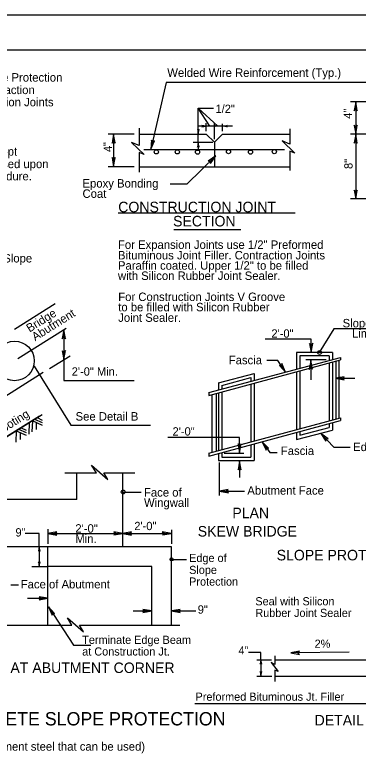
# Model space of a CAD drawing. Extents: x 499999.87 to 500002.82, y 499999.96 to 500001.79.
# Drawn here: x 500000.68 to 500001.087, y 500000.918 to 500001.792 of the extents above; entities that cross this region are included whole.
import ezdxf

# ---------------------------------------------------------------- set-up
doc = ezdxf.new("R2010")
doc.units = 0
doc.layers.add('1', color=7, linetype='Continuous')
doc.layers.add('17', color=7, linetype='Continuous')

msp = doc.modelspace()

# ---------------------------------------------------------------- linework, layer by layer
at = {"layer": '1'}
for p, q in [((499999.86647, 500001.79167), (500002.8248, 500001.79167)), ((500000.03314, 500001.75), (500002.78314, 500001.75)), ((500000.85925, 500001.71161), (500000.84121, 500001.63287)), ((500001.10039, 500001.71161), (500000.85925, 500001.71161)), ((500001.10794, 500001.68865), (500001.07743, 500001.68865)), ((500001.08399, 500001.68865), (500001.08399, 500001.65059)), ((500000.92028, 500001.65978), (500000.89731, 500001.6811)), ((500000.89731, 500001.6811), (500000.91535, 500001.6811)), ((500000.91109, 500001.65978), (500000.89731, 500001.6811)), ((500000.89731, 500001.65059), (500000.89731, 500001.6811)), ((500000.82743, 500001.65748), (500000.82743, 500001.63714)), ((500000.90682, 500001.6601), (500000.89797, 500001.6601)), ((500000.90682, 500001.65387), (500000.90682, 500001.66339)), ((500000.92618, 500001.6601), (500000.90682, 500001.6601)), ((500000.91667, 500001.64469), (500000.91667, 500001.66306)), ((500000.92618, 500001.65387), (500000.92618, 500001.66273)), ((500000.93799, 500001.6601), (500000.92618, 500001.6601)), ((500000.82119, 500001.65026), (500000.79068, 500001.65026)), ((500000.79692, 500001.65026), (500000.79692, 500001.61188)), ((500000.82743, 500001.65059), (500000.90682, 500001.65059)), ((500000.89731, 500001.64042), (500000.89731, 500001.65059)), ((500000.91667, 500001.64108), (500000.90682, 500001.65059)), ((500000.91667, 500001.64108), (500000.90682, 500001.65059)), ((500000.91667, 500001.64108), (500000.92618, 500001.65059)), ((500000.91667, 500001.64108), (500000.92618, 500001.65059)), ((500000.92618, 500001.65059), (500001.00591, 500001.65059)), ((500001.00591, 500001.65682), (500001.00591, 500001.63878)), ((500001.10794, 500001.65059), (500001.07743, 500001.65059)), ((500001.08399, 500001.65059), (500001.08399, 500001.57382)), ((500000.91437, 500001.64075), (500000.8914, 500001.64075)), ((500000.89731, 500001.64042), (500000.89731, 500001.63156)), ((500000.91667, 500001.64108), (500000.91667, 500001.61188)), ((500000.83268, 500001.63222), (500000.99934, 500001.63222)), ((500000.82743, 500001.62894), (500000.82743, 500001.60564)), ((500000.91798, 500001.62467), (500000.88386, 500001.59121)), ((500001.00591, 500001.63025), (500001.00591, 500001.60728)), ((500000.82119, 500001.61188), (500000.79068, 500001.61188)), ((500000.82743, 500001.61188), (500001.00591, 500001.61188)), ((500000.88386, 500001.59121), (500000.86385, 500001.59121)), ((500001.14698, 500001.57382), (500001.07743, 500001.57382)), ((500000.80238, 500001.55749), (500001.01224, 500001.55749)), ((500000.86844, 500001.53752), (500000.94756, 500001.53752)), ((500000.67979, 500001.41995), (500000.72769, 500001.45013)), ((500000.68373, 500001.38517), (500000.74081, 500001.42093)), ((500000.73819, 500001.41929), (500000.73819, 500001.35892)), ((500001.05774, 500001.42028), (500001.04035, 500001.39239)), ((500001.18373, 500001.42028), (500001.05774, 500001.42028)), ((500001.03084, 500001.40814), (500000.97638, 500001.40814)), ((500001.03084, 500001.39239), (500001.03084, 500001.40814)), ((500000.72113, 500001.37336), (500000.74541, 500001.38845)), ((500001.0561, 500001.39239), (500001.01378, 500001.39239)), ((500001.01378, 500001.39239), (500001.01378, 500001.3727)), ((500001.05217, 500001.38845), (500001.01772, 500001.38845)), ((500001.01772, 500001.38845), (500001.01772, 500001.37369)), ((500001.05217, 500001.38845), (500001.05217, 500001.38287)), ((500001.0561, 500001.39239), (500001.0561, 500001.38386)), ((500000.90978, 500001.34482), (500001.06594, 500001.38648)), ((500000.90978, 500001.34154), (500001.06594, 500001.38353)), ((500000.99147, 500001.38287), (500000.97867, 500001.38287)), ((500001.00066, 500001.36909), (500000.99147, 500001.38287)), ((500001.04888, 500001.38353), (500001.02461, 500001.38353)), ((500001.03051, 500001.38287), (500001.03051, 500001.35991)), ((500001.05217, 500001.37959), (500001.05217, 500001.31102)), ((500001.0561, 500001.38091), (500001.0561, 500001.31201)), ((500001.06004, 500001.38189), (500001.06004, 500001.31332)), ((500001.06365, 500001.38287), (500001.06365, 500001.3143)), ((500001.06594, 500001.38648), (500001.06594, 500001.38353)), ((500000.70276, 500001.37598), (500000.74639, 500001.30643)), ((500001.01378, 500001.36942), (500001.01378, 500001.30085)), ((500001.01772, 500001.37041), (500001.01772, 500001.30184)), ((500000.65223, 500001.33038), (500000.71358, 500001.36877)), ((500000.92126, 500001.3563), (500000.96358, 500001.36745)), ((500000.9252, 500001.35335), (500000.95965, 500001.36253)), ((500000.95965, 500001.36253), (500000.95965, 500001.35827)), ((500000.96358, 500001.36745), (500000.96358, 500001.35925)), ((500001.05971, 500001.36188), (500001.08268, 500001.36188)), ((500000.73819, 500001.35892), (500000.82119, 500001.35892)), ((500000.92126, 500001.3563), (500000.92126, 500001.34777)), ((500000.9252, 500001.35335), (500000.9252, 500001.34875)), ((500000.95965, 500001.35499), (500000.95965, 500001.28642)), ((500000.96358, 500001.35597), (500000.96358, 500001.2874)), ((500000.90978, 500001.34482), (500000.90978, 500001.34154)), ((500000.91831, 500001.34383), (500000.91831, 500001.27526)), ((500000.92126, 500001.34449), (500000.92126, 500001.27592)), ((500000.9252, 500001.3458), (500000.9252, 500001.2769)), ((500000.91339, 500001.34252), (500000.91339, 500001.27395)), ((500000.65223, 500001.2815), (500000.71227, 500001.3189)), ((500000.70932, 500001.31693), (500000.69029, 500001.30512)), ((500000.69685, 500001.30938), (500000.69652, 500001.2956)), ((500000.70079, 500001.31135), (500000.70013, 500001.29823)), ((500000.70046, 500001.31168), (500000.71227, 500001.30643)), ((500000.70341, 500001.31332), (500000.71227, 500001.30938)), ((500000.70538, 500001.30906), (500000.70538, 500001.30118)), ((500000.70636, 500001.31529), (500000.71227, 500001.31234)), ((500000.90978, 500001.27297), (500001.06594, 500001.31496)), ((500000.90978, 500001.26969), (500001.06594, 500001.31168)), ((500001.05217, 500001.30807), (500001.05217, 500001.30348)), ((500001.0561, 500001.30906), (500001.0561, 500001.30052)), ((500001.06594, 500001.31496), (500001.06594, 500001.31168)), ((500000.69029, 500001.30512), (500000.67126, 500001.29331)), ((500000.68143, 500001.29954), (500000.6811, 500001.28609)), ((500000.68143, 500001.29954), (500000.69324, 500001.29462)), ((500000.68438, 500001.30151), (500000.69324, 500001.29757)), ((500000.68734, 500001.30315), (500000.69324, 500001.30052)), ((500000.71227, 500001.30643), (500000.71227, 500001.30643)), ((500000.74639, 500001.30643), (500000.84055, 500001.30643)), ((500001.01378, 500001.28937), (500001.0561, 500001.30052)), ((500001.01772, 500001.29429), (500001.05217, 500001.30348)), ((500000.68635, 500001.29724), (500000.68635, 500001.28937)), ((500000.69324, 500001.29429), (500000.69324, 500001.29429)), ((500000.94619, 500001.29167), (500000.86122, 500001.29167)), ((500000.94619, 500001.27329), (500000.94619, 500001.29167)), ((500001.01378, 500001.29757), (500001.01378, 500001.28937)), ((500001.01772, 500001.29856), (500001.01772, 500001.29429)), ((500001.04232, 500001.29659), (500001.05774, 500001.28018)), ((500000.95965, 500001.28314), (500000.95965, 500001.26837)), ((500000.96358, 500001.28412), (500000.96358, 500001.26444)), ((500000.9731, 500001.28642), (500000.98196, 500001.27395)), ((500000.9252, 500001.27395), (500000.9252, 500001.26837)), ((500000.92815, 500001.27329), (500000.95144, 500001.27329)), ((500000.98196, 500001.27395), (500000.99081, 500001.27395)), ((500001.05774, 500001.28018), (500001.0771, 500001.28018)), ((500000.90978, 500001.27297), (500000.90978, 500001.26969)), ((500000.92126, 500001.27297), (500000.92126, 500001.26444)), ((500000.92126, 500001.26444), (500000.96358, 500001.26444)), ((500000.9252, 500001.26837), (500000.95965, 500001.26837)), ((500000.92192, 500001.26214), (500000.92192, 500001.2231)), ((500000.94619, 500001.26378), (500000.94619, 500001.24442)), ((500000.73917, 500001.25), (500000.77657, 500001.25)), ((500000.75361, 500001.2185), (500000.75361, 500001.25)), ((500000.78543, 500001.25), (500000.82218, 500001.25)), ((500000.80774, 500001.1624), (500000.80774, 500001.25)), ((500000.80807, 500001.22703), (500000.82972, 500001.22703)), ((500000.92224, 500001.22802), (500000.9521, 500001.22802)), ((500000.75361, 500001.2185), (500000.63451, 500001.2185)), ((500000.71916, 500001.1834), (500000.71916, 500001.16601)), ((500000.71916, 500001.17815), (500000.80774, 500001.17815)), ((500000.80774, 500001.17815), (500000.86549, 500001.17815)), ((500000.86549, 500001.18241), (500000.86549, 500001.16601)), ((500000.86549, 500001.1624), (500000.63451, 500001.1624)), ((500000.70899, 500001.1624), (500000.70899, 500001.13944)), ((500000.71916, 500001.06988), (500000.71916, 500001.1624)), ((500000.86549, 500001.06988), (500000.86549, 500001.1624)), ((500000.86549, 500001.14731), (500000.88353, 500001.14731)), ((500000.70013, 500001.13911), (500000.71916, 500001.13911)), ((500000.84219, 500001.13911), (500000.71916, 500001.13911)), ((500000.84219, 500001.06988), (500000.84219, 500001.13911)), ((500000.6752, 500001.11745), (500000.68438, 500001.11745)), ((500000.69488, 500001.10171), (500000.71916, 500001.10171)), ((500000.71982, 500001.09121), (500000.74934, 500001.04593)), ((500000.82021, 500001.08661), (500000.84219, 500001.08661)), ((500000.86549, 500001.08661), (500000.89436, 500001.08661)), ((500000.6273, 500001.06988), (500000.7477, 500001.06988)), ((500000.75656, 500001.06988), (500000.87533, 500001.06988)), ((500000.74934, 500001.04593), (500000.77001, 500001.04593)), ((500001.07612, 500001.03773), (500001.00689, 500001.03707)), ((500000.96654, 500001.02887), (500000.98392, 500001.02887)), ((500000.97146, 500001.02887), (500000.97146, 500001.00951)), ((500000.98786, 500001.03346), (500000.98786, 500001.02329)), ((500000.98819, 500001.02887), (500001.13058, 500001.02887)), ((500000.98786, 500001.02329), (500000.9836, 500001.02559)), ((500000.9836, 500001.02559), (500000.9918, 500001.01509)), ((500000.98786, 500001.0164), (500000.98786, 500001.00328)), ((500000.9918, 500001.01509), (500000.98786, 500001.0164)), ((500000.96654, 500001.00951), (500000.98458, 500001.00951)), ((500000.98753, 500001.00951), (500001.13058, 500001.00951)), ((500001.10794, 500000.97671), (500000.89337, 500000.97671))]:
    msp.add_line(p, q, dxfattribs=at)
for points in [[(500001.08399, 500001.68865), (500001.08202, 500001.67815), (500001.08399, 500001.68077), (500001.08563, 500001.67815)], [(500000.90682, 500001.6601), (500000.90157, 500001.66076), (500000.90289, 500001.6601), (500000.90157, 500001.65912)], [(500000.92618, 500001.6601), (500000.93143, 500001.66076), (500000.93012, 500001.6601), (500000.93143, 500001.65912)], [(500001.08399, 500001.65059), (500001.08563, 500001.66109), (500001.08399, 500001.65846), (500001.08202, 500001.66109)], [(500000.79692, 500001.65026), (500000.79528, 500001.63976), (500000.79692, 500001.64239), (500000.79888, 500001.63976)], [(500000.89731, 500001.65059), (500000.89829, 500001.65584), (500000.89731, 500001.65453), (500000.89665, 500001.65584)], [(500001.08399, 500001.65059), (500001.08202, 500001.63976), (500001.08399, 500001.64239), (500001.08563, 500001.63976)], [(500000.84121, 500001.63287), (500000.84547, 500001.64272), (500000.84285, 500001.64075), (500000.84186, 500001.64337)], [(500000.89731, 500001.64042), (500000.89633, 500001.63517), (500000.89731, 500001.63648), (500000.89829, 500001.63517)], [(500000.79692, 500001.61188), (500000.79888, 500001.6227), (500000.79692, 500001.62008), (500000.79528, 500001.6227)], [(500000.91798, 500001.62467), (500000.90912, 500001.61844), (500000.91207, 500001.61909), (500000.91175, 500001.61581)], [(500001.08399, 500001.57382), (500001.08563, 500001.58432), (500001.08399, 500001.58169), (500001.08202, 500001.58432)], [(500000.73819, 500001.41929), (500000.73622, 500001.40846), (500000.73819, 500001.41109), (500000.73983, 500001.40846)], [(500001.03084, 500001.39239), (500001.03281, 500001.40322), (500001.03084, 500001.40059), (500001.02887, 500001.40289)], [(500000.73819, 500001.38386), (500000.74016, 500001.39469), (500000.73819, 500001.39206), (500000.73622, 500001.39436)], [(500001.00066, 500001.36909), (500000.99639, 500001.37927), (500000.99606, 500001.37598), (500000.99344, 500001.37697)], [(500001.03051, 500001.38287), (500001.02854, 500001.37205), (500001.03051, 500001.37467), (500001.03248, 500001.37238)], [(500001.05971, 500001.36188), (500001.07021, 500001.35991), (500001.06791, 500001.36188), (500001.07021, 500001.36352)], [(500001.04232, 500001.29659), (500001.04823, 500001.2874), (500001.0479, 500001.29068), (500001.05118, 500001.29003)], [(500000.94619, 500001.27329), (500000.94816, 500001.28412), (500000.94619, 500001.2815), (500000.94455, 500001.28412)], [(500000.9731, 500001.28642), (500000.97769, 500001.27657), (500000.97769, 500001.27986), (500000.98064, 500001.27887)], [(500000.94619, 500001.26378), (500000.94455, 500001.25328), (500000.94619, 500001.25558), (500000.94816, 500001.25328)], [(500000.92224, 500001.22802), (500000.93307, 500001.22638), (500000.93045, 500001.22802), (500000.93274, 500001.22999)], [(500000.71916, 500001.17815), (500000.72966, 500001.17618), (500000.72703, 500001.17815), (500000.72966, 500001.18012)], [(500000.80774, 500001.17815), (500000.79724, 500001.18012), (500000.79954, 500001.17815), (500000.79724, 500001.17651)], [(500000.80774, 500001.17815), (500000.81824, 500001.17618), (500000.81594, 500001.17815), (500000.81824, 500001.18012)], [(500000.86549, 500001.17815), (500000.85466, 500001.18012), (500000.85728, 500001.17815), (500000.85499, 500001.17651)], [(500000.70899, 500001.1624), (500000.70801, 500001.15715), (500000.70899, 500001.15814), (500000.70997, 500001.15715)], [(500000.70899, 500001.13944), (500000.70997, 500001.14469), (500000.70899, 500001.14337), (500000.70801, 500001.14469)], [(500000.71916, 500001.10171), (500000.70866, 500001.10335), (500000.71129, 500001.10171), (500000.70866, 500001.09974)], [(500000.71982, 500001.09121), (500000.72408, 500001.08136), (500000.72408, 500001.08432), (500000.72703, 500001.08333)], [(500000.84219, 500001.08661), (500000.83169, 500001.08825), (500000.83432, 500001.08661), (500000.83169, 500001.08465)], [(500000.86549, 500001.08661), (500000.87598, 500001.08465), (500000.87369, 500001.08661), (500000.87598, 500001.08825)], [(500001.00689, 500001.03707), (500001.01739, 500001.0351), (500001.01509, 500001.03707), (500001.01739, 500001.03904)], [(500000.97146, 500001.02887), (500000.97047, 500001.02362), (500000.97146, 500001.02493), (500000.97244, 500001.02362)], [(500000.97146, 500001.00951), (500000.97244, 500001.01509), (500000.97146, 500001.01378), (500000.97047, 500001.01509)]]:
    msp.add_lwpolyline(points, close=True, dxfattribs=at)
for points in [[(500000.82743, 500001.63714), (500000.81824, 500001.64075), (500000.83301, 500001.62631), (500000.82743, 500001.62894)], [(500001.00591, 500001.63878), (500000.99672, 500001.64239), (500001.01148, 500001.62795), (500001.00591, 500001.63025)], [(500000.77657, 500001.25), (500000.771, 500001.25886), (500000.79003, 500001.24213), (500000.78543, 500001.25)], [(500000.70899, 500001.1624), (500000.70899, 500001.17815), (500000.69226, 500001.17815)], [(500000.7477, 500001.06988), (500000.74245, 500001.07841), (500000.76148, 500001.06201), (500000.75656, 500001.06988)], [(500000.97146, 500001.02887), (500000.97146, 500001.0374), (500000.95669, 500001.0374)]]:
    msp.add_lwpolyline(points, dxfattribs=at)
for centre, radius in [((500000.91656, 500001.6602), 0.000807), ((500000.8477, 500001.62948), 0.00247), ((500000.87242, 500001.62948), 0.00247), ((500000.89646, 500001.62925), 0.00247), ((500000.93308, 500001.6297), 0.00247), ((500000.95918, 500001.62925), 0.00247), ((500000.98734, 500001.6297), 0.00247), ((500000.67967, 500001.38221), 0.02339), ((500001.04101, 500001.39224), 0.00223), ((500000.80823, 500001.22722), 0.00223), ((500000.86561, 500001.14757), 0.00178)]:
    msp.add_circle(centre, radius, dxfattribs=at)

# ---------------------------------------------------------------- texts
for s, height, p in [('Welded Wire Reinforcement (Typ.)', 0.010002, (500000.86056, 500001.71818)), ('1/2"', 0.009843, (500000.91765, 500001.67552)), ('Epoxy Bonding ', 0.010002, (500000.76017, 500001.58727)), ('Coat', 0.010002, (500000.76017, 500001.57513)), ('CONSTRUCTION JOINT', 0.0124606, (500000.80249, 500001.55807)), ('SECTION', 0.012461, (500000.86745, 500001.54134)), ('For Expansion Joints use 1/2" Preformed', 0.010002, (500000.80217, 500001.51476)), ('Top of Slope', 0.010002, (500000.62467, 500001.49869)), ('Bituminous Joint Filler. Contraction Joints', 0.010002, (500000.80217, 500001.5023)), ('Paraffin coated. Upper 1/2" to be filled ', 0.010002, (500000.80217, 500001.49016)), ('with Silicon Rubber Joint Sealer.', 0.010002, (500000.80217, 500001.47802)), ('For Construction Joints V Groove', 0.010002, (500000.80249, 500001.45308)), ('to be filled with Silicon Rubber', 0.010002, (500000.80249, 500001.44094)), ('Joint Sealer.', 0.010002, (500000.80249, 500001.42848)), ('Slope Protection', 0.010002, (500001.06824, 500001.42192)), ('2\'-0"', 0.009843, (500000.98392, 500001.40978)), ('   Limit', 0.010002, (500001.06824, 500001.40978)), ('Fascia', 0.010002, (500000.9334, 500001.37828)), ('2\'-0" Min.', 0.009843, (500000.74738, 500001.36483)), ('See Detail B', 0.010002, (500000.75197, 500001.31168)), ('2\'-0"', 0.009843, (500000.8668, 500001.29396)), ('Edge Beams', 0.010002, (500001.08071, 500001.27559)), ('Fascia', 0.010002, (500000.99508, 500001.271)), ('Face of ', 0.010002, (500000.83301, 500001.22178)), ('Abutment Face', 0.010002, (500000.95538, 500001.22408)), ('Wingwall', 0.010002, (500000.83301, 500001.20965)), ('PLAN', 0.012461, (500000.93766, 500001.19619)), ('2\'-0"', 0.010002, (500000.75164, 500001.17913)), ('2\'-0"', 0.009843, (500000.82152, 500001.18209)), ('SKEW BRIDGE', 0.0124606, (500000.89665, 500001.17454)), ('9"', 0.009843, (500000.68077, 500001.17454)), ('Min.', 0.010002, (500000.75164, 500001.16699)), ('Edge of ', 0.009628, (500000.88648, 500001.14436)), ('SLOPE PROTECTION LIMITS', 0.0124606, (500000.99016, 500001.14633)), ('Slope ', 0.009628, (500000.88648, 500001.13025)), ('Protection', 0.009628, (500000.88648, 500001.11647)), ('Face of Abutment', 0.010002, (500000.68701, 500001.11319)), ('Seal with Silicon ', 0.009628, (500000.9649, 500001.09318)), ('9"', 0.009843, (500000.89665, 500001.08333)), ('Rubber Joint Sealer', 0.009628, (500000.9649, 500001.0794)), ('Terminate Edge Beam', 0.009628, (500000.75984, 500001.04757)), ('2%', 0.009628, (500001.0351, 500001.04298)), ('at Construction Jt.', 0.009628, (500000.75984, 500001.03379)), ('4"', 0.009514, (500000.94488, 500001.0351)), ('PLAN AT ABUTMENT CORNER', 0.0124606, (500000.62664, 500001.01312)), ('Preformed Bituminous Jt. Filler', 0.009628, (500000.89403, 500000.98031)), ('DETAILS OF CONCRETE SLOPE PROTECTION', 0.0157402, (500000.46293, 500000.95112)), ('DETAIL B', 0.012461, (500001.0351, 500000.95112)), ('( Refer to section 26 of this manual for types of corrosion protected reinforcement steel that can be used)', 0.01000197, (500000.21424, 500000.92126))]:
    msp.add_text(s, height=height, dxfattribs=at).set_placement(p)
for s, height, rotation, p in [('4"', 0.009843, 90, (500001.0794, 500001.66864)), ('4"', 0.009843, 93.81408, (500000.79528, 500001.62959)), ('8"', 0.009843, 90, (500001.08005, 500001.60925)), ('Bridge', 0.010002, 32.00736, (500000.69751, 500001.41568)), ('Abutment', 0.010002, 32.00736, (500000.70407, 500001.40551)), ('Footing', 0.010002, 32.00736, (500000.66043, 500001.29331))]:
    msp.add_text(s, height=height, rotation=rotation, dxfattribs=at).set_placement(p)
at = {"layer": '17'}
for s, p in [('Edge Beams required at Slope Protection', (500000.49016, 500001.7126)), ('limits & on both sides of Contraction ', (500000.49016, 500001.69783)), ('and Expansion Joints. Expansion Joints ', (500000.49016, 500001.6834)), ('Construction Joints shall be kept ', (500000.49016, 500001.625)), ('to a minimum and shall be based upon ', (500000.49016, 500001.61024)), ("the Contractor's pouring procedure.", (500000.49016, 500001.5958))]:
    msp.add_text(s, height=0.0100039, dxfattribs=at).set_placement(p)

doc.saveas('drawing.dxf')
